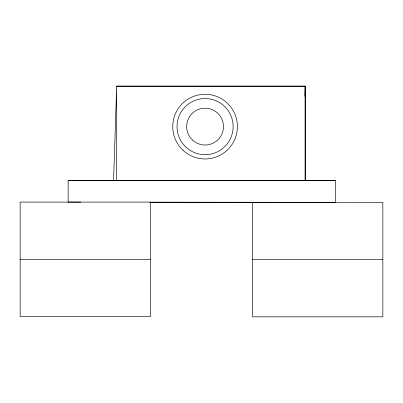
<?xml version="1.0" encoding="UTF-8"?>
<svg xmlns="http://www.w3.org/2000/svg" width="403" height="403" viewBox="0 0 403 403"><rect width="100%" height="100%" fill="white"/><g stroke="black" fill="none" stroke-linecap="round" stroke-linejoin="round"><path stroke-width="0.6" d="M304.875 96.231L305.212 86.171L116.663 86.171L305.212 86.171L305.212 180.524L116.603 180.579L116.663 86.171L113.591 180.484L116.603 180.579M114.034 180.463L68.127 180.463L68.127 202.094L80.706 202.105M304.592 180.463L335.412 180.463L335.412 202.346L149.886 202.17M68.127 180.715L335.412 180.715M149.886 202.346L382.85 202.321L382.85 316.829L252.545 316.829L252.545 202.321M20.15 259.351L150.455 259.351M252.545 259.577L382.85 259.577M305.152 86.227L305.152 180.579M150.455 202.094L20.15 202.094L20.15 316.602L150.455 316.602L150.455 202.094M185.939 147.15A28.069 28.069 0 0 0 232.425 132.925A28.069 28.069 0 0 0 196.86 99.783A28.069 28.069 0 0 0 185.939 147.15M192.523 140.088A18.412 18.412 0 0 0 223.015 130.753A18.412 18.412 0 0 0 199.686 109.017A18.412 18.412 0 0 0 192.523 140.088M183.027 150.279A32.341 32.341 0 0 0 236.586 133.887A32.341 32.341 0 0 0 195.611 95.697A32.341 32.341 0 0 0 183.027 150.279"/></g></svg>
